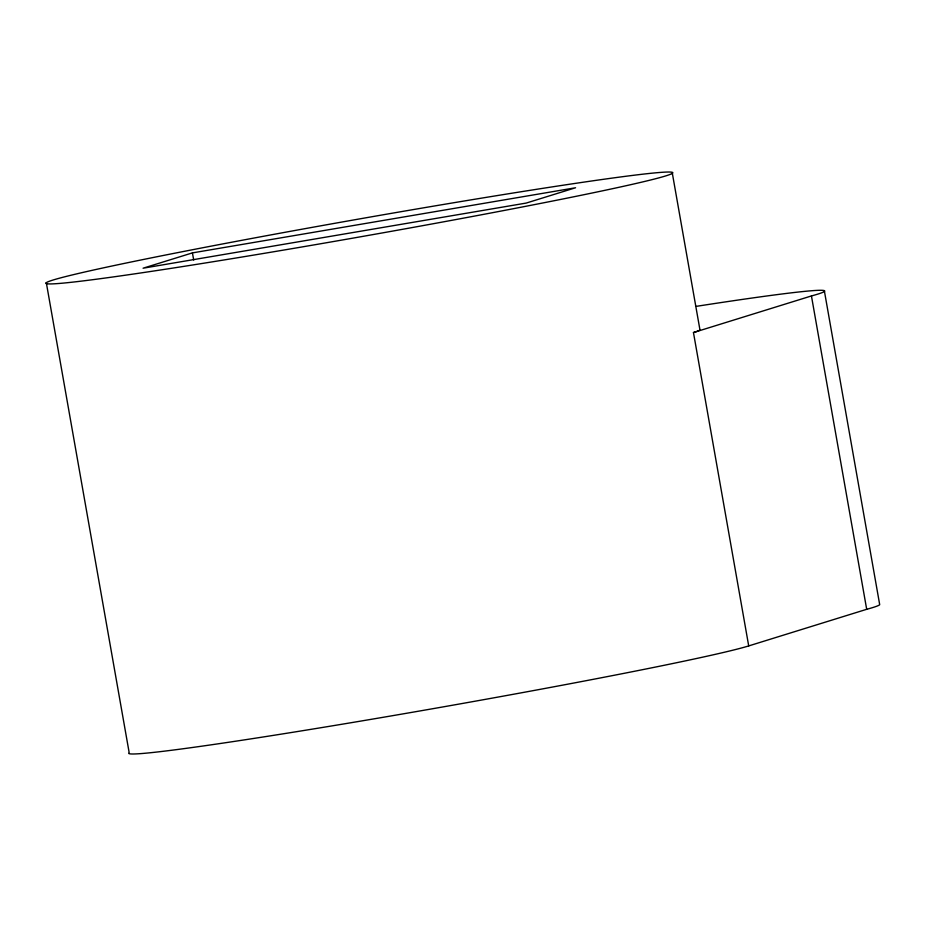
<?xml version="1.0" encoding="UTF-8"?>
<svg xmlns="http://www.w3.org/2000/svg" width="926" height="926" viewBox="0 0 926 926"><rect width="100%" height="100%" fill="white"/><g stroke="black" fill="none" stroke-linecap="round" stroke-linejoin="round"><path stroke-width="1.39" d="M192.434 252.891L143.079 268.204L526.211 203.072L575.567 187.758L192.434 252.891L193.696 260.009M748.706 645.92L693.458 332.55L811.442 295.95L866.69 609.308L748.706 645.92A318.324 8.89 -10 0 1 400.645 714.293A318.324 8.89 -10 0 1 129.177 752.676L46.3 282.638M824.441 291.32L879.7 604.678A319.308 8.913 -10 0 1 866.69 609.308M672.345 173.324A318.324 8.89 -10 0 1 188.047 265.716A318.324 8.89 -10 0 1 217.575 244.904A318.324 8.89 -10 0 1 672.345 173.324L699.975 330.003A318.324 8.89 -10 0 1 693.458 332.55M696.144 306.367A319.308 8.913 -10 0 1 811.442 295.95"/></g></svg>
